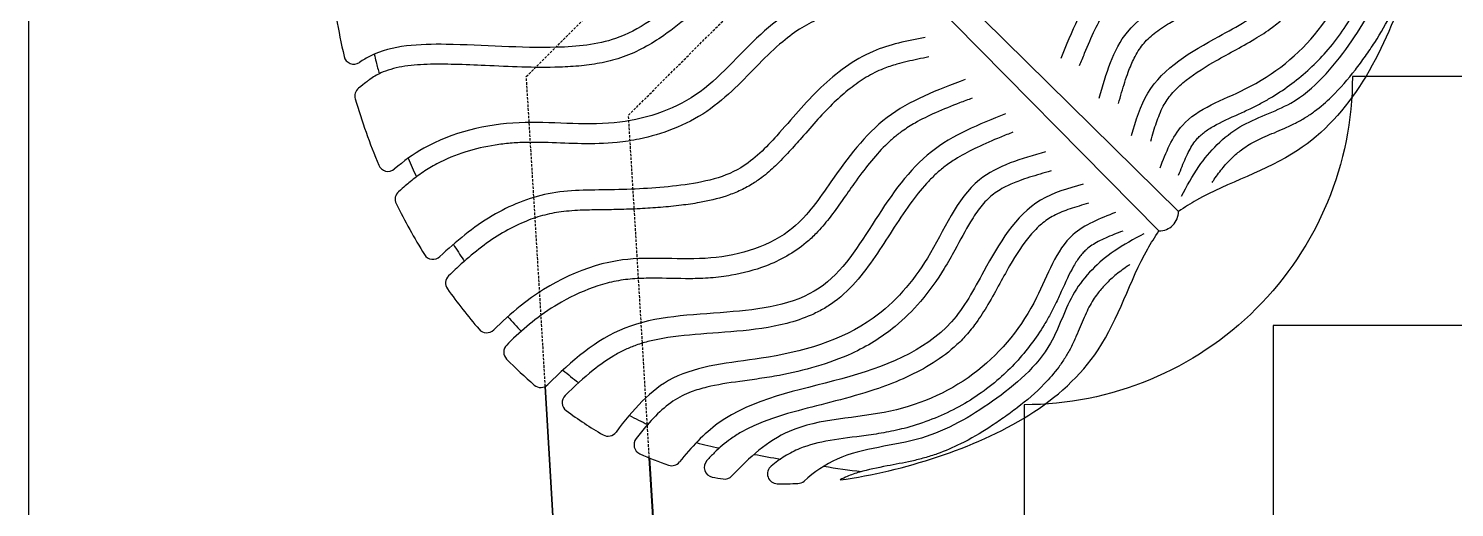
# Model space of a CAD drawing. Header units: millimetres. Extents: x -38686 to 870903, y -23218 to 232707.
# Drawn here: x 37372.5 to 37515.7, y 32003.3 to 32051.4 of the extents above; entities that cross this region are included whole.
import ezdxf

# ---------------------------------------------------------------- set-up
doc = ezdxf.new("R2010")
doc.units = ezdxf.units.MM
doc.header["$LTSCALE"] = 10
doc.linetypes.add('HIDDEN', pattern=[0.375, 0.25, -0.125])
doc.layers.add('40 - Detail Outline', color=142, linetype='Continuous')

msp = doc.modelspace()

# ---------------------------------------------------------------- linework, layer by layer
at = {"layer": '40 - Detail Outline', "color": 251}
for p, q in [((37486.067, 32031.078), (37417.097, 32100.981)), ((37488.019, 32033.03), (37418.116, 32102))]:
    msp.add_line(p, q, dxfattribs=at)
at = {"layer": '40 - Detail Outline', "color": 7}
for points in [[(38322.522, 32146.575), (37372.522, 32146.575), (37372.522, 30796.575), (38322.522, 30796.575)], [(38197.522, 32021.575), (37497.522, 32021.575), (37497.522, 30921.575), (38197.522, 30921.575)]]:
    msp.add_lwpolyline(points, close=True, dxfattribs=at)
at = {"layer": '40 - Detail Outline', "color": 252, "linetype": 'HIDDEN', "ltscale": 0.1}
for points in [[(37424.431, 32015.45, 0.0008531), (37422.522, 32046.575), (37472.522, 32096.575, 0.0015354), (37503.414, 32094.366, 0.0015354)], [(37434.874, 32008.264, 0.0005648), (37432.785, 32042.696), (37476.353, 32086.263, 0.0009965), (37510.992, 32083.831, 0.0013085)]]:
    msp.add_lwpolyline(points, format="xyb", dxfattribs=at)
at = {"layer": '40 - Detail Outline', "color": 252}
for points in [[(38189.617, 30898.677, -0.3956477), (38222.522, 30929.547), (38222.522, 32013.602, -0.4142136), (38189.55, 32046.575), (37505.494, 32046.575, -0.4142136), (37472.522, 32013.602), (37472.522, 30929.547, -0.4142136), (37505.494, 30896.575), (38188.22, 30896.575)], [(37424.431, 30927.699, 0.0297863), (37424.431, 32015.45)], [(37424.431, 32015.45, -0.0297863), (37424.431, 30927.699)]]:
    msp.add_lwpolyline(points, format="xyb", dxfattribs=at)
at = {"layer": '40 - Detail Outline', "color": 251}
for points in [[(37434.874, 30934.885, 0.0293598), (37434.874, 32008.264)], [(37434.903, 32008.252, -0.0297737), (37434.874, 30934.885)]]:
    msp.add_lwpolyline(points, format="xyb", dxfattribs=at)
for centre, radius, start, end in [((37405.195, 32048.835), 1, 192.87681, 304.67759), ((37406.295, 32044.631), 1, 128.56543, 196.45647), ((37408.619, 32038.056), 1, 202.54897, 310.06427), ((37410.345, 32034.26), 1, 131.32262, 206.3621), ((37486.019, 32033.02), 2, 316.17438, 0.28347), ((37486.077, 32033.078), 2, 269.71653, 313.82562), ((37413.15, 32029.213), 1, 211.78371, 313.25794), ((37415.404, 32025.834), 1, 133.88027, 215.64436), ((37418.541, 32021.835), 1, 220.61409, 314.62941), ((37421.253, 32018.892), 1, 134.72904, 224.76049), ((37423.972, 32016.339), 1, 228.91033, 314.95151), ((37427.116, 32013.822), 1, 134.54391, 233.80481), ((37430.73, 32011.446), 1, 239.6693, 323.39979), ((37434.337, 32009.585), 1, 142.48401, 245.85163), ((37437.129, 32008.476), 1, 250.89022, 321.17495), ((37441.397, 32007.32), 1, 137.64231, 258.8109), ((37442.444, 32007.131), 1, 260.65053, 316.93235), ((37447.744, 32006.667), 1, 129.06603, 269.16115), ((37449.768, 32006.69), 1, 272.08762, 310.97859)]:
    msp.add_arc(centre, radius, start, end, dxfattribs=at)
for points, knots in [([(37476.244, 32048.443), (37477.314, 32051.095), (37479.518, 32056.556), (37486.822, 32061.568), (37495.079, 32066.562), (37496.399, 32076.77), (37496.652, 32086.918), (37501.093, 32092.041), (37503.465, 32094.418)], [0, 0, 0, 0, 8.3746707, 17.2458641, 26.1171306, 35.6878407, 46.0804708, 55.7639306, 55.7639306, 55.7639306, 55.7639306]), ([(37478.099, 32047.694), (37478.267, 32048.111), (37478.433, 32048.523), (37478.934, 32049.743), (37479.272, 32050.531), (37479.96, 32051.979), (37480.308, 32052.643), (37480.925, 32053.658), (37481.178, 32054.036), (37481.68, 32054.711), (37481.928, 32055.012), (37482.463, 32055.604), (37482.747, 32055.893), (37483.647, 32056.742), (37484.31, 32057.284), (37485.847, 32058.429), (37486.738, 32059.026), (37488.506, 32060.172), (37489.385, 32060.723), (37491.147, 32061.904), (37492.027, 32062.533), (37493.695, 32063.952), (37494.484, 32064.744), (37495.424, 32066.022), (37495.669, 32066.399), (37496.107, 32067.168), (37496.303, 32067.561), (37496.831, 32068.76), (37497.103, 32069.582), (37497.75, 32072.075), (37497.963, 32073.774), (37498.262, 32077.075), (37498.348, 32078.672), (37498.624, 32081.679), (37498.815, 32083.088), (37499.264, 32084.821), (37499.4, 32085.262), (37499.693, 32086.049), (37499.844, 32086.402), (37500.186, 32087.105), (37500.376, 32087.454), (37500.998, 32088.495), (37501.482, 32089.18), (37502.775, 32090.807), (37503.638, 32091.744), (37504.562, 32092.682)], [0, 0, 0, 0, 1.3154773, 1.3154773, 3.946432, 3.946432, 6.4031522, 6.4031522, 7.9847907, 7.9847907, 9.3874412, 9.3874412, 10.7900917, 10.7900917, 13.5953928, 13.5953928, 16.8486985, 16.8486985, 19.80426, 19.80426, 22.7598215, 22.7598215, 25.715383, 25.715383, 26.8647157, 26.8647157, 28.0140484, 28.0140484, 30.3127138, 30.3127138, 34.9038116, 34.9038116, 39.4949094, 39.4949094, 44.0860072, 44.0860072, 45.7352877, 45.7352877, 47.1469747, 47.1469747, 48.5586616, 48.5586616, 51.3820354, 51.3820354, 55.3141931, 55.3141931, 55.3141931, 55.3141931]), ([(37480.072, 32044.417), (37480.76, 32046.848), (37482.348, 32052.46), (37490.711, 32055.648), (37498.33, 32062.224), (37501.027, 32071.923), (37501.707, 32082.085), (37506.01, 32085.902), (37508.247, 32087.563)], [0, 0, 0, 0, 7.2173194, 16.6586382, 24.7874942, 36.7593966, 45.8433615, 53.8244605, 53.8244605, 53.8244605, 53.8244605]), ([(37481.996, 32043.872), (37482.103, 32044.247), (37482.207, 32044.617), (37482.524, 32045.702), (37482.74, 32046.393), (37483.162, 32047.531), (37483.359, 32047.996), (37483.836, 32048.943), (37484.123, 32049.401), (37484.759, 32050.187), (37485.143, 32050.557), (37486.041, 32051.276), (37486.555, 32051.622), (37487.973, 32052.484), (37488.942, 32052.991), (37490.562, 32053.871), (37491.189, 32054.219), (37492.98, 32055.31), (37494.088, 32056.103), (37496.022, 32057.764), (37496.867, 32058.613), (37498.176, 32060.198), (37498.68, 32060.903), (37499.581, 32062.362), (37499.98, 32063.116), (37501.4, 32066.201), (37502.072, 32068.671), (37502.664, 32071.829), (37502.774, 32072.501), (37502.97, 32073.829), (37503.057, 32074.481), (37503.312, 32076.301), (37503.486, 32077.425), (37503.866, 32078.998), (37504.022, 32079.521), (37504.326, 32080.33), (37504.459, 32080.635), (37504.925, 32081.549), (37505.334, 32082.147), (37506.324, 32083.318), (37506.904, 32083.89), (37507.975, 32084.823), (37508.429, 32085.189), (37508.903, 32085.553)], [0, 0, 0, 0, 1.1132433, 1.1132433, 3.3397298, 3.3397298, 5.0768955, 5.0768955, 7.2072802, 7.2072802, 9.3376648, 9.3376648, 11.4680495, 11.4680495, 14.7148192, 14.7148192, 16.6851178, 16.6851178, 20.3572923, 20.3572923, 23.6078206, 23.6078206, 25.951608, 25.951608, 28.2953955, 28.2953955, 35.3187319, 35.3187319, 37.201506, 37.201506, 39.0842801, 39.0842801, 42.6041611, 42.6041611, 44.5323916, 44.5323916, 45.8102259, 45.8102259, 48.5717117, 48.5717117, 51.3331975, 51.3331975, 53.1500526, 53.1500526, 53.1500526, 53.1500526]), ([(37483.319, 32040.653), (37483.752, 32042.154), (37485.05, 32046.648), (37491.194, 32050.197), (37499.402, 32054.531), (37503.391, 32065.102), (37505.189, 32075.768), (37509.774, 32080.002), (37511.248, 32081.189)], [0, 0, 0, 0, 4.5750783, 13.7039465, 19.7497119, 32.1343409, 45.3360883, 50.9095088, 50.9095088, 50.9095088, 50.9095088]), ([(37485.241, 32040.099), (37485.336, 32040.427), (37485.428, 32040.748), (37485.71, 32041.681), (37485.902, 32042.263), (37486.236, 32043.077), (37486.362, 32043.35), (37486.615, 32043.825), (37486.739, 32044.029), (37487.016, 32044.434), (37487.168, 32044.632), (37487.664, 32045.217), (37488.048, 32045.593), (37489.344, 32046.69), (37490.398, 32047.372), (37492.195, 32048.413), (37492.881, 32048.786), (37494.273, 32049.548), (37494.98, 32049.938), (37496.284, 32050.725), (37496.883, 32051.114), (37497.867, 32051.847), (37498.263, 32052.169), (37499.019, 32052.862), (37499.375, 32053.226), (37500.38, 32054.364), (37500.968, 32055.183), (37502.544, 32057.773), (37503.327, 32059.66), (37504.408, 32062.886), (37504.779, 32064.215), (37505.456, 32066.809), (37505.765, 32068.076), (37506.481, 32070.707), (37506.897, 32072.047), (37507.663, 32073.868), (37507.941, 32074.444), (37508.464, 32075.362), (37508.693, 32075.722), (37509.341, 32076.626), (37509.806, 32077.165), (37510.574, 32077.945), (37510.833, 32078.193), (37511.103, 32078.439)], [0, 0, 0, 0, 1.001274, 1.001274, 3.0038219, 3.0038219, 4.1220622, 4.1220622, 5.1047327, 5.1047327, 6.0874031, 6.0874031, 8.0527441, 8.0527441, 12.0005692, 12.0005692, 14.2953175, 14.2953175, 16.5900658, 16.5900658, 18.5551166, 18.5551166, 19.911819, 19.911819, 21.2685213, 21.2685213, 23.9819261, 23.9819261, 29.4826454, 29.4826454, 33.2569062, 33.2569062, 37.031167, 37.031167, 41.4786882, 41.4786882, 43.7067825, 43.7067825, 45.2537806, 45.2537806, 47.7753162, 47.7753162, 48.9659121, 48.9659121, 48.9659121, 48.9659121]), ([(37486.172, 32037.396), (37486.779, 32038.958), (37488.307, 32042.884), (37495.706, 32045.241), (37502.686, 32050.821), (37506.937, 32060.021), (37506.803, 32069.753), (37510.783, 32074.178), (37512.649, 32075.922)], [0, 0, 0, 0, 4.8267485, 12.1285269, 21.5436592, 31.1989251, 41.5791242, 48.9744391, 48.9744391, 48.9744391, 48.9744391]), ([(37488.035, 32036.671), (37488.155, 32036.977), (37488.271, 32037.275), (37488.619, 32038.138), (37488.851, 32038.669), (37489.34, 32039.592), (37489.595, 32039.981), (37489.967, 32040.412), (37490.077, 32040.526), (37490.321, 32040.752), (37490.453, 32040.863), (37490.88, 32041.191), (37491.208, 32041.402), (37492.304, 32042.025), (37493.184, 32042.417), (37494.532, 32043.027), (37494.948, 32043.217), (37495.725, 32043.594), (37496.083, 32043.778), (37496.782, 32044.158), (37497.126, 32044.356), (37498.139, 32044.973), (37498.792, 32045.414), (37500.671, 32046.827), (37501.821, 32047.887), (37504.014, 32050.382), (37505.019, 32051.848), (37506.677, 32054.978), (37507.331, 32056.641), (37507.983, 32059.046), (37508.137, 32059.74), (37508.389, 32061.106), (37508.49, 32061.78), (37508.755, 32063.712), (37508.895, 32064.933), (37509.285, 32067.183), (37509.535, 32068.21), (37510.003, 32069.369), (37510.117, 32069.619), (37510.374, 32070.118), (37510.515, 32070.366), (37510.955, 32071.073), (37511.285, 32071.529), (37511.653, 32071.982)], [0, 0, 0, 0, 0.9453756, 0.9453756, 2.8361267, 2.8361267, 4.7268778, 4.7268778, 5.4614068, 5.4614068, 6.1959359, 6.1959359, 7.664994, 7.664994, 10.6155465, 10.6155465, 11.8771794, 11.8771794, 12.9450509, 12.9450509, 14.0129225, 14.0129225, 16.1486655, 16.1486655, 20.4201516, 20.4201516, 25.2533955, 25.2533955, 30.0866395, 30.0866395, 31.9897389, 31.9897389, 33.8928384, 33.8928384, 37.5595364, 37.5595364, 41.2262344, 41.2262344, 42.2848748, 42.2848748, 43.3435152, 43.3435152, 45.3263709, 45.3263709, 45.3263709, 45.3263709]), ([(37488.313, 32034.556), (37488.861, 32035.57), (37490.317, 32038.263), (37493.918, 32041.949), (37500.408, 32043.763), (37505.32, 32049.599), (37509.557, 32056.837), (37509.855, 32064.224), (37512.271, 32067.647), (37513.162, 32068.673)], [0, 0, 0, 0, 3.4625137, 9.1915716, 14.8450556, 23.0827075, 31.1333885, 39.8635293, 43.9261864, 43.9261864, 43.9261864, 43.9261864]), ([(37513.044, 32065.064), (37512.608, 32061.789), (37510.236, 32051.937), (37503.323, 32038.98), (37492.288, 32035.75), (37488.657, 32033.46), (37488.019, 32033.03)], [136.8040503, 136.8040503, 136.8040503, 136.8040503, 146.5004897, 165.9015749, 177.3555264, 179.5269324, 179.5269324, 179.5269324, 179.5269324]), ([(37491.414, 32035.953), (37491.481, 32036.057), (37491.548, 32036.16), (37491.898, 32036.681), (37492.198, 32037.081), (37492.84, 32037.844), (37493.18, 32038.204), (37493.838, 32038.815), (37494.151, 32039.075), (37494.686, 32039.466), (37494.903, 32039.611), (37495.363, 32039.891), (37495.613, 32040.027), (37496.15, 32040.294), (37496.433, 32040.424), (37497.322, 32040.813), (37497.967, 32041.07), (37499.009, 32041.529), (37499.387, 32041.704), (37500.101, 32042.071), (37500.439, 32042.261), (37501.087, 32042.665), (37501.4, 32042.879), (37502.309, 32043.55), (37502.874, 32044.038), (37504.283, 32045.403), (37505.069, 32046.325), (37506.14, 32047.717), (37506.473, 32048.174), (37507.117, 32049.087), (37507.433, 32049.551), (37508.351, 32050.968), (37508.924, 32051.946), (37509.803, 32053.723), (37510.139, 32054.498), (37510.576, 32055.721), (37510.713, 32056.15), (37510.955, 32057.01), (37511.06, 32057.437), (37511.344, 32058.704), (37511.494, 32059.53), (37511.83, 32061.315), (37512.019, 32062.253), (37512.393, 32063.541), (37512.537, 32063.958), (37512.802, 32064.586), (37512.912, 32064.816), (37513.038, 32065.052), (37513.041, 32065.058), (37513.044, 32065.064)], [2.8519266, 2.8519266, 2.8519266, 2.8519266, 3.2646199, 3.2646199, 4.9697365, 4.9697365, 6.674853, 6.674853, 8.1161844, 8.1161844, 9.0682072, 9.0682072, 10.0996007, 10.0996007, 11.1309941, 11.1309941, 13.193781, 13.193781, 14.326377, 14.326377, 15.3136178, 15.3136178, 16.3008585, 16.3008585, 18.2753401, 18.2753401, 21.5502258, 21.5502258, 23.127888, 23.127888, 24.7055503, 24.7055503, 27.8608748, 27.8608748, 30.1705919, 30.1705919, 31.3720932, 31.3720932, 32.5735945, 32.5735945, 34.976597, 34.976597, 38.0076801, 38.0076801, 39.6007312, 39.6007312, 40.5817689, 40.5817689, 40.6069398, 40.6069398, 40.6069398, 40.6069398]), ([(37452.614, 32060.395), (37449.958, 32060.392), (37444.316, 32060.385), (37438.271, 32054.597), (37432.26, 32050.008), (37423.781, 32049.235), (37415.814, 32050.014), (37408.576, 32049.727), (37406.106, 32048.249), (37405.764, 32048.013)], [0, 0, 0, 0, 7.6812021, 16.3150671, 23.9699184, 29.9052895, 41.0613923, 48.7818029, 50.0777532, 50.0777532, 50.0777532, 50.0777532]), ([(37452.617, 32058.395), (37452.207, 32058.395), (37451.802, 32058.394), (37450.607, 32058.383), (37449.836, 32058.363), (37448.504, 32058.265), (37447.931, 32058.199), (37446.963, 32058.023), (37446.557, 32057.927), (37445.857, 32057.71), (37445.56, 32057.599), (37444.96, 32057.333), (37444.66, 32057.18), (37443.415, 32056.469), (37442.461, 32055.742), (37440.683, 32054.255), (37439.868, 32053.53), (37438.159, 32052.087), (37437.27, 32051.373), (37435.69, 32050.276), (37435.031, 32049.861), (37433.669, 32049.131), (37432.969, 32048.813), (37431.544, 32048.308), (37430.844, 32048.122), (37429.45, 32047.84), (37428.753, 32047.742), (37427.323, 32047.599), (37426.59, 32047.558), (37424.578, 32047.492), (37423.318, 32047.504), (37420.83, 32047.576), (37419.605, 32047.635), (37417.361, 32047.737), (37416.341, 32047.78), (37414.393, 32047.827), (37413.461, 32047.838), (37411.672, 32047.78), (37410.812, 32047.708), (37409.238, 32047.431), (37408.526, 32047.226), (37407.708, 32046.853), (37407.515, 32046.752), (37407.129, 32046.523), (37406.938, 32046.397), (37406.545, 32046.111), (37406.344, 32045.949), (37405.671, 32045.413)], [0, 0, 0, 0, 1.185885, 1.185885, 3.557655, 3.557655, 5.5002923, 5.5002923, 7.0294274, 7.0294274, 8.2785432, 8.2785432, 9.527659, 9.527659, 13.4345492, 13.4345492, 16.5910033, 16.5910033, 19.7474574, 19.7474574, 21.8546285, 21.8546285, 23.8841243, 23.8841243, 25.7790483, 25.7790483, 27.6739724, 27.6739724, 29.7117698, 29.7117698, 33.4025797, 33.4025797, 37.0933897, 37.0933897, 40.1829547, 40.1829547, 42.9534362, 42.9534362, 45.7239177, 45.7239177, 48.4943991, 48.4943991, 49.4099314, 49.4099314, 50.3254636, 50.3254636, 51.3053195, 51.3053195, 51.3053195, 51.3053195]), ([(37458.203, 32054.791), (37456.462, 32054.945), (37451.991, 32055.342), (37445.469, 32050.885), (37440.187, 32044.106), (37431.01, 32041.206), (37421.738, 32042.569), (37413.819, 32040.689), (37410.191, 32038.071), (37409.263, 32037.291)], [0, 0, 0, 0, 5.1349591, 13.1849078, 22.1068715, 30.7436776, 40.313374, 50.2220696, 53.8809319, 53.8809319, 53.8809319, 53.8809319]), ([(37458.026, 32052.798), (37457.67, 32052.83), (37457.322, 32052.861), (37456.301, 32052.94), (37455.653, 32052.975), (37454.663, 32052.964), (37454.297, 32052.943), (37453.623, 32052.864), (37453.317, 32052.809), (37452.697, 32052.653), (37452.385, 32052.554), (37451.447, 32052.196), (37450.817, 32051.876), (37449.542, 32051.086), (37448.897, 32050.612), (37447.453, 32049.412), (37446.678, 32048.659), (37445.114, 32047.068), (37444.326, 32046.233), (37442.616, 32044.595), (37441.692, 32043.791), (37439.581, 32042.369), (37438.444, 32041.785), (37436.157, 32040.88), (37435.013, 32040.544), (37433.124, 32040.152), (37432.387, 32040.038), (37430.426, 32039.835), (37429.233, 32039.816), (37426.925, 32039.854), (37425.807, 32039.911), (37423.945, 32039.969), (37423.185, 32039.981), (37421.926, 32039.952), (37421.42, 32039.925), (37420.404, 32039.836), (37419.897, 32039.775), (37418.387, 32039.54), (37417.396, 32039.314), (37415.418, 32038.697), (37414.439, 32038.295), (37413.059, 32037.559), (37412.606, 32037.284), (37411.714, 32036.681), (37411.278, 32036.355), (37410.543, 32035.759), (37410.242, 32035.501), (37409.685, 32035.011)], [0, 0, 0, 0, 1.0483826, 1.0483826, 3.1451479, 3.1451479, 4.4689278, 4.4689278, 5.7040993, 5.7040993, 6.9392708, 6.9392708, 9.4096138, 9.4096138, 11.9906935, 11.9906935, 15.3671264, 15.3671264, 18.7435593, 18.7435593, 22.1199922, 22.1199922, 25.4964251, 25.4964251, 28.6590155, 28.6590155, 30.658628, 30.658628, 33.9943565, 33.9943565, 37.3300849, 37.3300849, 39.7170038, 39.7170038, 41.3562862, 41.3562862, 42.9955687, 42.9955687, 46.2741336, 46.2741336, 49.7999522, 49.7999522, 51.6277132, 51.6277132, 53.4554741, 53.4554741, 54.7551346, 54.7551346, 54.7551346, 54.7551346]), ([(37462.578, 32050.517), (37460.787, 32050.165), (37456.893, 32049.401), (37451.847, 32045.592), (37448.152, 32041.043), (37443.831, 32036.595), (37437.578, 32035.453), (37431.135, 32035.139), (37424.73, 32035.233), (37418.722, 32032.74), (37415.465, 32030.018), (37413.835, 32028.485)], [0, 0, 0, 0, 5.4207291, 11.7884781, 18.3456602, 23.1956947, 29.8879744, 36.5434432, 42.7970881, 48.8538754, 55.5370884, 55.5370884, 55.5370884, 55.5370884]), ([(37407.248, 32048.839), (37407.309, 32048.577), (37407.373, 32048.316), (37407.536, 32047.657), (37407.638, 32047.261), (37407.743, 32046.866)], [66.3102617, 66.3102617, 66.3102617, 66.3102617, 67.1454569, 67.1454569, 68.4165801, 68.4165801, 68.4165801, 68.4165801]), ([(37462.963, 32048.554), (37462.583, 32048.48), (37462.21, 32048.406), (37461.111, 32048.18), (37460.409, 32048.021), (37459.266, 32047.694), (37458.807, 32047.542), (37458.079, 32047.25), (37457.796, 32047.123), (37457.229, 32046.838), (37456.948, 32046.683), (37456.112, 32046.181), (37455.565, 32045.798), (37454.491, 32044.952), (37453.964, 32044.487), (37452.332, 32042.921), (37451.285, 32041.709), (37449.768, 32039.979), (37449.36, 32039.515), (37448.5, 32038.575), (37448.047, 32038.096), (37447.127, 32037.218), (37446.667, 32036.815), (37445.856, 32036.201), (37445.527, 32035.975), (37444.766, 32035.509), (37444.335, 32035.284), (37443.465, 32034.893), (37443.025, 32034.724), (37441.697, 32034.284), (37440.805, 32034.078), (37439.307, 32033.81), (37438.695, 32033.724), (37437.391, 32033.565), (37436.698, 32033.495), (37435.315, 32033.379), (37434.628, 32033.334), (37433.216, 32033.262), (37432.491, 32033.236), (37431.162, 32033.205), (37430.556, 32033.199), (37429.373, 32033.184), (37428.794, 32033.176), (37427.467, 32033.128), (37426.732, 32033.079), (37425.38, 32032.902), (37424.764, 32032.78), (37423.523, 32032.439), (37422.906, 32032.223), (37421.559, 32031.658), (37420.833, 32031.29), (37418.678, 32030.016), (37417.321, 32028.948), (37415.597, 32027.397), (37415.203, 32027.029), (37414.71, 32026.555)], [0, 0, 0, 0, 1.1493012, 1.1493012, 3.4479036, 3.4479036, 5.1116175, 5.1116175, 6.2262777, 6.2262777, 7.3409379, 7.3409379, 9.5702583, 9.5702583, 11.8424258, 11.8424258, 16.8689903, 16.8689903, 18.6802517, 18.6802517, 20.491513, 20.491513, 22.0922295, 22.0922295, 23.100162, 23.100162, 24.3121895, 24.3121895, 25.5242169, 25.5242169, 27.9482718, 27.9482718, 29.6513746, 29.6513746, 31.6570743, 31.6570743, 33.6627741, 33.6627741, 35.7946406, 35.7946406, 37.5728159, 37.5728159, 39.3509911, 39.3509911, 41.7455823, 41.7455823, 43.9451339, 43.9451339, 46.1446855, 46.1446855, 48.8278202, 48.8278202, 54.4245428, 54.4245428, 56.0986355, 56.0986355, 56.0986355, 56.0986355]), ([(37466.604, 32046.286), (37463.816, 32045.238), (37458.295, 32043.163), (37453.564, 32036.747), (37449.15, 32030.161), (37440.953, 32027.674), (37431.332, 32029.078), (37423.738, 32025.315), (37420.091, 32021.96), (37419.243, 32021.123)], [0, 0, 0, 0, 8.7346954, 17.298582, 23.3072902, 32.0969045, 40.9569216, 52.2211022, 55.7971994, 55.7971994, 55.7971994, 55.7971994]), ([(37467.308, 32044.414), (37466.882, 32044.254), (37466.46, 32044.095), (37465.211, 32043.617), (37464.402, 32043.294), (37462.904, 32042.628), (37462.21, 32042.286), (37461.113, 32041.659), (37460.687, 32041.389), (37459.984, 32040.888), (37459.697, 32040.664), (37459.132, 32040.182), (37458.855, 32039.927), (37458.037, 32039.12), (37457.511, 32038.527), (37456.473, 32037.249), (37455.961, 32036.563), (37455.05, 32035.29), (37454.652, 32034.714), (37453.825, 32033.53), (37453.394, 32032.924), (37452.527, 32031.816), (37452.101, 32031.311), (37451.32, 32030.504), (37450.989, 32030.191), (37450.025, 32029.379), (37449.367, 32028.928), (37447.996, 32028.148), (37447.282, 32027.817), (37445.439, 32027.117), (37444.289, 32026.814), (37442.434, 32026.487), (37441.729, 32026.401), (37440.338, 32026.294), (37439.659, 32026.274), (37437.685, 32026.262), (37436.44, 32026.314), (37434.633, 32026.318), (37434.021, 32026.306), (37432.789, 32026.223), (37432.176, 32026.146), (37430.937, 32025.905), (37430.316, 32025.744), (37428.462, 32025.145), (37427.24, 32024.594), (37425.132, 32023.394), (37424.228, 32022.786), (37422.64, 32021.554), (37421.939, 32020.936), (37421.018, 32020.062), (37420.788, 32019.839), (37420.549, 32019.602)], [0, 0, 0, 0, 1.3347694, 1.3347694, 4.0043081, 4.0043081, 6.5266595, 6.5266595, 8.2678522, 8.2678522, 9.5637549, 9.5637549, 10.8596577, 10.8596577, 13.4514631, 13.4514631, 16.0922492, 16.0922492, 18.1854104, 18.1854104, 20.2785717, 20.2785717, 22.0563812, 22.0563812, 23.2347912, 23.2347912, 25.2657902, 25.2657902, 27.2967891, 27.2967891, 30.3793543, 30.3793543, 32.2503359, 32.2503359, 34.1213176, 34.1213176, 37.8295076, 37.8295076, 39.82346, 39.82346, 41.9830806, 41.9830806, 44.1427012, 44.1427012, 48.4619423, 48.4619423, 51.9221987, 51.9221987, 54.9211296, 54.9211296, 55.9269727, 55.9269727, 55.9269727, 55.9269727]), ([(37470.654, 32042.853), (37468.002, 32041.783), (37462.541, 32039.579), (37457.528, 32032.275), (37452.534, 32024.018), (37442.327, 32022.698), (37432.179, 32022.445), (37427.056, 32018.004), (37424.679, 32015.631)], [0, 0, 0, 0, 8.3746707, 17.2458641, 26.1171306, 35.6878407, 46.0804708, 55.7639306, 55.7639306, 55.7639306, 55.7639306]), ([(37471.402, 32040.998), (37470.986, 32040.83), (37470.573, 32040.664), (37469.354, 32040.162), (37468.565, 32039.825), (37467.118, 32039.137), (37466.454, 32038.788), (37465.439, 32038.171), (37465.06, 32037.919), (37464.386, 32037.416), (37464.085, 32037.168), (37463.492, 32036.634), (37463.203, 32036.35), (37462.354, 32035.45), (37461.812, 32034.786), (37460.668, 32033.249), (37460.071, 32032.359), (37458.925, 32030.591), (37458.374, 32029.712), (37457.192, 32027.95), (37456.563, 32027.069), (37455.144, 32025.402), (37454.352, 32024.613), (37453.075, 32023.672), (37452.697, 32023.428), (37451.928, 32022.989), (37451.535, 32022.793), (37450.337, 32022.265), (37449.514, 32021.994), (37447.022, 32021.347), (37445.323, 32021.134), (37442.022, 32020.835), (37440.424, 32020.749), (37437.417, 32020.473), (37436.009, 32020.282), (37434.276, 32019.833), (37433.834, 32019.696), (37433.047, 32019.404), (37432.695, 32019.253), (37431.991, 32018.91), (37431.642, 32018.721), (37430.602, 32018.099), (37429.917, 32017.615), (37428.289, 32016.321), (37427.353, 32015.459), (37426.414, 32014.535)], [0, 0, 0, 0, 1.3154773, 1.3154773, 3.946432, 3.946432, 6.4031522, 6.4031522, 7.9847907, 7.9847907, 9.3874412, 9.3874412, 10.7900917, 10.7900917, 13.5953928, 13.5953928, 16.8486985, 16.8486985, 19.80426, 19.80426, 22.7598215, 22.7598215, 25.715383, 25.715383, 26.8647157, 26.8647157, 28.0140484, 28.0140484, 30.3127138, 30.3127138, 34.9038116, 34.9038116, 39.4949094, 39.4949094, 44.0860072, 44.0860072, 45.7352877, 45.7352877, 47.1469747, 47.1469747, 48.5586616, 48.5586616, 51.3820354, 51.3820354, 55.3141931, 55.3141931, 55.3141931, 55.3141931]), ([(37474.68, 32039.025), (37472.249, 32038.337), (37466.636, 32036.749), (37463.448, 32028.386), (37456.873, 32020.767), (37447.174, 32018.07), (37437.011, 32017.389), (37433.194, 32013.087), (37431.533, 32010.85)], [0, 0, 0, 0, 7.2173194, 16.6586382, 24.7874942, 36.7593966, 45.8433615, 53.8244605, 53.8244605, 53.8244605, 53.8244605]), ([(37475.224, 32037.1), (37474.849, 32036.994), (37474.48, 32036.89), (37473.395, 32036.572), (37472.703, 32036.356), (37471.566, 32035.935), (37471.1, 32035.737), (37470.154, 32035.261), (37469.696, 32034.974), (37468.91, 32034.337), (37468.539, 32033.954), (37467.821, 32033.056), (37467.475, 32032.542), (37466.613, 32031.123), (37466.106, 32030.155), (37465.226, 32028.535), (37464.877, 32027.908), (37463.786, 32026.117), (37462.994, 32025.009), (37461.333, 32023.074), (37460.484, 32022.23), (37458.898, 32020.921), (37458.193, 32020.416), (37456.735, 32019.516), (37455.981, 32019.117), (37452.896, 32017.697), (37450.426, 32017.024), (37447.268, 32016.433), (37446.595, 32016.323), (37445.268, 32016.127), (37444.616, 32016.04), (37442.796, 32015.785), (37441.672, 32015.61), (37440.099, 32015.23), (37439.575, 32015.075), (37438.767, 32014.771), (37438.461, 32014.637), (37437.547, 32014.172), (37436.95, 32013.763), (37435.778, 32012.773), (37435.206, 32012.192), (37434.274, 32011.121), (37433.908, 32010.668), (37433.544, 32010.194)], [0, 0, 0, 0, 1.1132433, 1.1132433, 3.3397298, 3.3397298, 5.0768955, 5.0768955, 7.2072802, 7.2072802, 9.3376648, 9.3376648, 11.4680495, 11.4680495, 14.7148192, 14.7148192, 16.6851178, 16.6851178, 20.3572923, 20.3572923, 23.6078206, 23.6078206, 25.951608, 25.951608, 28.2953955, 28.2953955, 35.3187319, 35.3187319, 37.201506, 37.201506, 39.0842801, 39.0842801, 42.6041611, 42.6041611, 44.5323916, 44.5323916, 45.8102259, 45.8102259, 48.5717117, 48.5717117, 51.3331975, 51.3331975, 53.1500526, 53.1500526, 53.1500526, 53.1500526]), ([(37478.443, 32035.777), (37476.943, 32035.344), (37472.449, 32034.047), (37468.899, 32027.903), (37464.566, 32019.695), (37453.994, 32015.705), (37443.329, 32013.908), (37439.094, 32009.323), (37437.908, 32007.849)], [0, 0, 0, 0, 4.5750783, 13.7039465, 19.7497119, 32.1343409, 45.3360883, 50.9095088, 50.9095088, 50.9095088, 50.9095088]), ([(37478.998, 32033.856), (37478.67, 32033.761), (37478.349, 32033.668), (37477.416, 32033.387), (37476.834, 32033.195), (37476.02, 32032.861), (37475.746, 32032.734), (37475.272, 32032.481), (37475.068, 32032.358), (37474.663, 32032.081), (37474.465, 32031.928), (37473.88, 32031.432), (37473.504, 32031.048), (37472.407, 32029.752), (37471.725, 32028.698), (37470.684, 32026.901), (37470.31, 32026.216), (37469.548, 32024.824), (37469.159, 32024.117), (37468.372, 32022.812), (37467.983, 32022.214), (37467.25, 32021.23), (37466.927, 32020.834), (37466.235, 32020.078), (37465.87, 32019.722), (37464.732, 32018.716), (37463.914, 32018.129), (37461.324, 32016.553), (37459.437, 32015.77), (37456.21, 32014.689), (37454.882, 32014.317), (37452.287, 32013.641), (37451.021, 32013.332), (37448.39, 32012.616), (37447.05, 32012.199), (37445.229, 32011.434), (37444.652, 32011.155), (37443.734, 32010.632), (37443.374, 32010.404), (37442.471, 32009.756), (37441.932, 32009.291), (37441.151, 32008.522), (37440.904, 32008.264), (37440.658, 32007.994)], [0, 0, 0, 0, 1.001274, 1.001274, 3.0038219, 3.0038219, 4.1220622, 4.1220622, 5.1047327, 5.1047327, 6.0874031, 6.0874031, 8.0527441, 8.0527441, 12.0005692, 12.0005692, 14.2953175, 14.2953175, 16.5900658, 16.5900658, 18.5551166, 18.5551166, 19.911819, 19.911819, 21.2685213, 21.2685213, 23.9819261, 23.9819261, 29.4826454, 29.4826454, 33.2569062, 33.2569062, 37.031167, 37.031167, 41.4786882, 41.4786882, 43.7067825, 43.7067825, 45.2537806, 45.2537806, 47.7753162, 47.7753162, 48.9659121, 48.9659121, 48.9659121, 48.9659121]), ([(37481.7, 32032.925), (37480.138, 32032.317), (37476.213, 32030.79), (37473.856, 32023.391), (37468.276, 32016.411), (37459.075, 32012.16), (37449.344, 32012.294), (37444.918, 32008.314), (37443.174, 32006.448)], [0, 0, 0, 0, 4.8267485, 12.1285269, 21.5436592, 31.1989251, 41.5791242, 48.9744391, 48.9744391, 48.9744391, 48.9744391]), ([(37482.426, 32031.061), (37482.12, 32030.942), (37481.821, 32030.826), (37480.959, 32030.478), (37480.428, 32030.246), (37479.505, 32029.757), (37479.115, 32029.502), (37478.684, 32029.129), (37478.571, 32029.019), (37478.345, 32028.776), (37478.234, 32028.644), (37477.906, 32028.216), (37477.694, 32027.889), (37477.071, 32026.792), (37476.679, 32025.913), (37476.07, 32024.565), (37475.88, 32024.149), (37475.502, 32023.372), (37475.319, 32023.014), (37474.938, 32022.315), (37474.74, 32021.971), (37474.124, 32020.957), (37473.682, 32020.305), (37472.27, 32018.426), (37471.209, 32017.276), (37468.715, 32015.083), (37467.248, 32014.077), (37464.119, 32012.42), (37462.455, 32011.765), (37460.051, 32011.114), (37459.357, 32010.959), (37457.991, 32010.707), (37457.316, 32010.607), (37455.384, 32010.341), (37454.164, 32010.202), (37451.913, 32009.812), (37450.886, 32009.561), (37449.727, 32009.094), (37449.478, 32008.979), (37448.979, 32008.723), (37448.731, 32008.582), (37448.024, 32008.142), (37447.567, 32007.811), (37447.114, 32007.444)], [0, 0, 0, 0, 0.9453756, 0.9453756, 2.8361267, 2.8361267, 4.7268778, 4.7268778, 5.4614068, 5.4614068, 6.1959359, 6.1959359, 7.664994, 7.664994, 10.6155465, 10.6155465, 11.8771794, 11.8771794, 12.9450509, 12.9450509, 14.0129225, 14.0129225, 16.1486655, 16.1486655, 20.4201516, 20.4201516, 25.2533955, 25.2533955, 30.0866395, 30.0866395, 31.9897389, 31.9897389, 33.8928384, 33.8928384, 37.5595364, 37.5595364, 41.2262344, 41.2262344, 42.2848748, 42.2848748, 43.3435152, 43.3435152, 45.3263709, 45.3263709, 45.3263709, 45.3263709]), ([(37484.541, 32030.784), (37483.527, 32030.236), (37480.834, 32028.78), (37477.148, 32025.178), (37475.333, 32018.689), (37469.498, 32013.777), (37462.26, 32009.54), (37454.873, 32009.241), (37451.45, 32006.826), (37450.424, 32005.935)], [0, 0, 0, 0, 3.4625137, 9.1915716, 14.8450556, 23.0827075, 31.1333885, 39.8635293, 43.9261864, 43.9261864, 43.9261864, 43.9261864]), ([(37454.033, 32006.052), (37457.308, 32006.489), (37467.16, 32008.86), (37480.116, 32015.774), (37483.346, 32026.809), (37485.637, 32030.44), (37486.067, 32031.078)], [136.8040503, 136.8040503, 136.8040503, 136.8040503, 146.5004897, 165.9015749, 177.3555264, 179.5269324, 179.5269324, 179.5269324, 179.5269324]), ([(37415.194, 32029.717), (37415.526, 32029.195), (37415.866, 32028.678), (37416.245, 32028.12), (37416.275, 32028.076), (37416.306, 32028.032)], [87.8007428, 87.8007428, 87.8007428, 87.8007428, 89.6884317, 89.6884317, 89.8512885, 89.8512885, 89.8512885, 89.8512885]), ([(37483.144, 32027.682), (37483.04, 32027.616), (37482.937, 32027.548), (37482.416, 32027.199), (37482.015, 32026.899), (37481.253, 32026.257), (37480.893, 32025.916), (37480.282, 32025.259), (37480.022, 32024.946), (37479.631, 32024.411), (37479.485, 32024.194), (37479.206, 32023.734), (37479.07, 32023.484), (37478.803, 32022.947), (37478.673, 32022.664), (37478.284, 32021.774), (37478.027, 32021.13), (37477.567, 32020.087), (37477.393, 32019.71), (37477.025, 32018.995), (37476.835, 32018.657), (37476.432, 32018.009), (37476.218, 32017.696), (37475.546, 32016.788), (37475.059, 32016.223), (37473.694, 32014.813), (37472.772, 32014.028), (37471.379, 32012.956), (37470.922, 32012.623), (37470.009, 32011.979), (37469.546, 32011.664), (37468.129, 32010.746), (37467.15, 32010.172), (37465.374, 32009.294), (37464.598, 32008.958), (37463.376, 32008.52), (37462.947, 32008.383), (37462.087, 32008.141), (37461.66, 32008.036), (37460.393, 32007.752), (37459.567, 32007.603), (37457.782, 32007.266), (37456.843, 32007.078), (37455.556, 32006.704), (37455.138, 32006.56), (37454.51, 32006.294), (37454.281, 32006.184), (37454.045, 32006.059), (37454.039, 32006.055), (37454.033, 32006.052)], [2.8519266, 2.8519266, 2.8519266, 2.8519266, 3.2646199, 3.2646199, 4.9697365, 4.9697365, 6.674853, 6.674853, 8.1161844, 8.1161844, 9.0682072, 9.0682072, 10.0996007, 10.0996007, 11.1309941, 11.1309941, 13.193781, 13.193781, 14.326377, 14.326377, 15.3136178, 15.3136178, 16.3008585, 16.3008585, 18.2753401, 18.2753401, 21.5502258, 21.5502258, 23.127888, 23.127888, 24.7055503, 24.7055503, 27.8608748, 27.8608748, 30.1705919, 30.1705919, 31.3720932, 31.3720932, 32.5735945, 32.5735945, 34.976597, 34.976597, 38.0076801, 38.0076801, 39.6007312, 39.6007312, 40.5817689, 40.5817689, 40.6069398, 40.6069398, 40.6069398, 40.6069398])]:
    msp.add_open_spline(points, degree=3, knots=knots, dxfattribs=at)
for points in [[(37403.444, 32052.487), (37403.669, 32051.188), (37403.927, 32049.896), (37404.221, 32048.612)], [(37405.336, 32044.348), (37406.004, 32042.086), (37406.788, 32039.858), (37407.695, 32037.673)], [(37410.655, 32038.373), (37410.921, 32037.746), (37411.198, 32037.122), (37411.486, 32036.503)], [(37409.449, 32033.816), (37410.313, 32032.073), (37411.262, 32030.361), (37412.3, 32028.686)], [(37414.591, 32025.252), (37415.593, 32023.854), (37416.659, 32022.493), (37417.782, 32021.184)], [(37420.654, 32022.454), (37421.098, 32021.954), (37421.549, 32021.463), (37422.009, 32020.982)], [(37420.543, 32018.188), (37421.439, 32017.285), (37422.363, 32016.415), (37423.315, 32015.585)], [(37426.185, 32017.083), (37426.708, 32016.65), (37427.237, 32016.23), (37427.774, 32015.825)], [(37426.525, 32013.015), (37427.725, 32012.138), (37428.959, 32011.324), (37430.225, 32010.583)], [(37432.863, 32012.541), (37433.471, 32012.213), (37434.085, 32011.905), (37434.705, 32011.616)], [(37439.607, 32009.798), (37440.369, 32009.587), (37441.139, 32009.407), (37441.918, 32009.256)], [(37433.928, 32008.672), (37434.872, 32008.249), (37435.83, 32007.867), (37436.801, 32007.531)], [(37445.397, 32008.614), (37446.279, 32008.453), (37447.162, 32008.294), (37448.044, 32008.14)], [(37452.406, 32007.42), (37453.668, 32007.226), (37454.93, 32007.046), (37456.191, 32006.887)], [(37441.203, 32006.339), (37441.561, 32006.268), (37441.921, 32006.203), (37442.281, 32006.144)], [(37447.73, 32005.667), (37448.419, 32005.657), (37449.111, 32005.665), (37449.805, 32005.69)]]:
    msp.add_open_spline(points, degree=3, dxfattribs=at)

doc.saveas('drawing.dxf')
